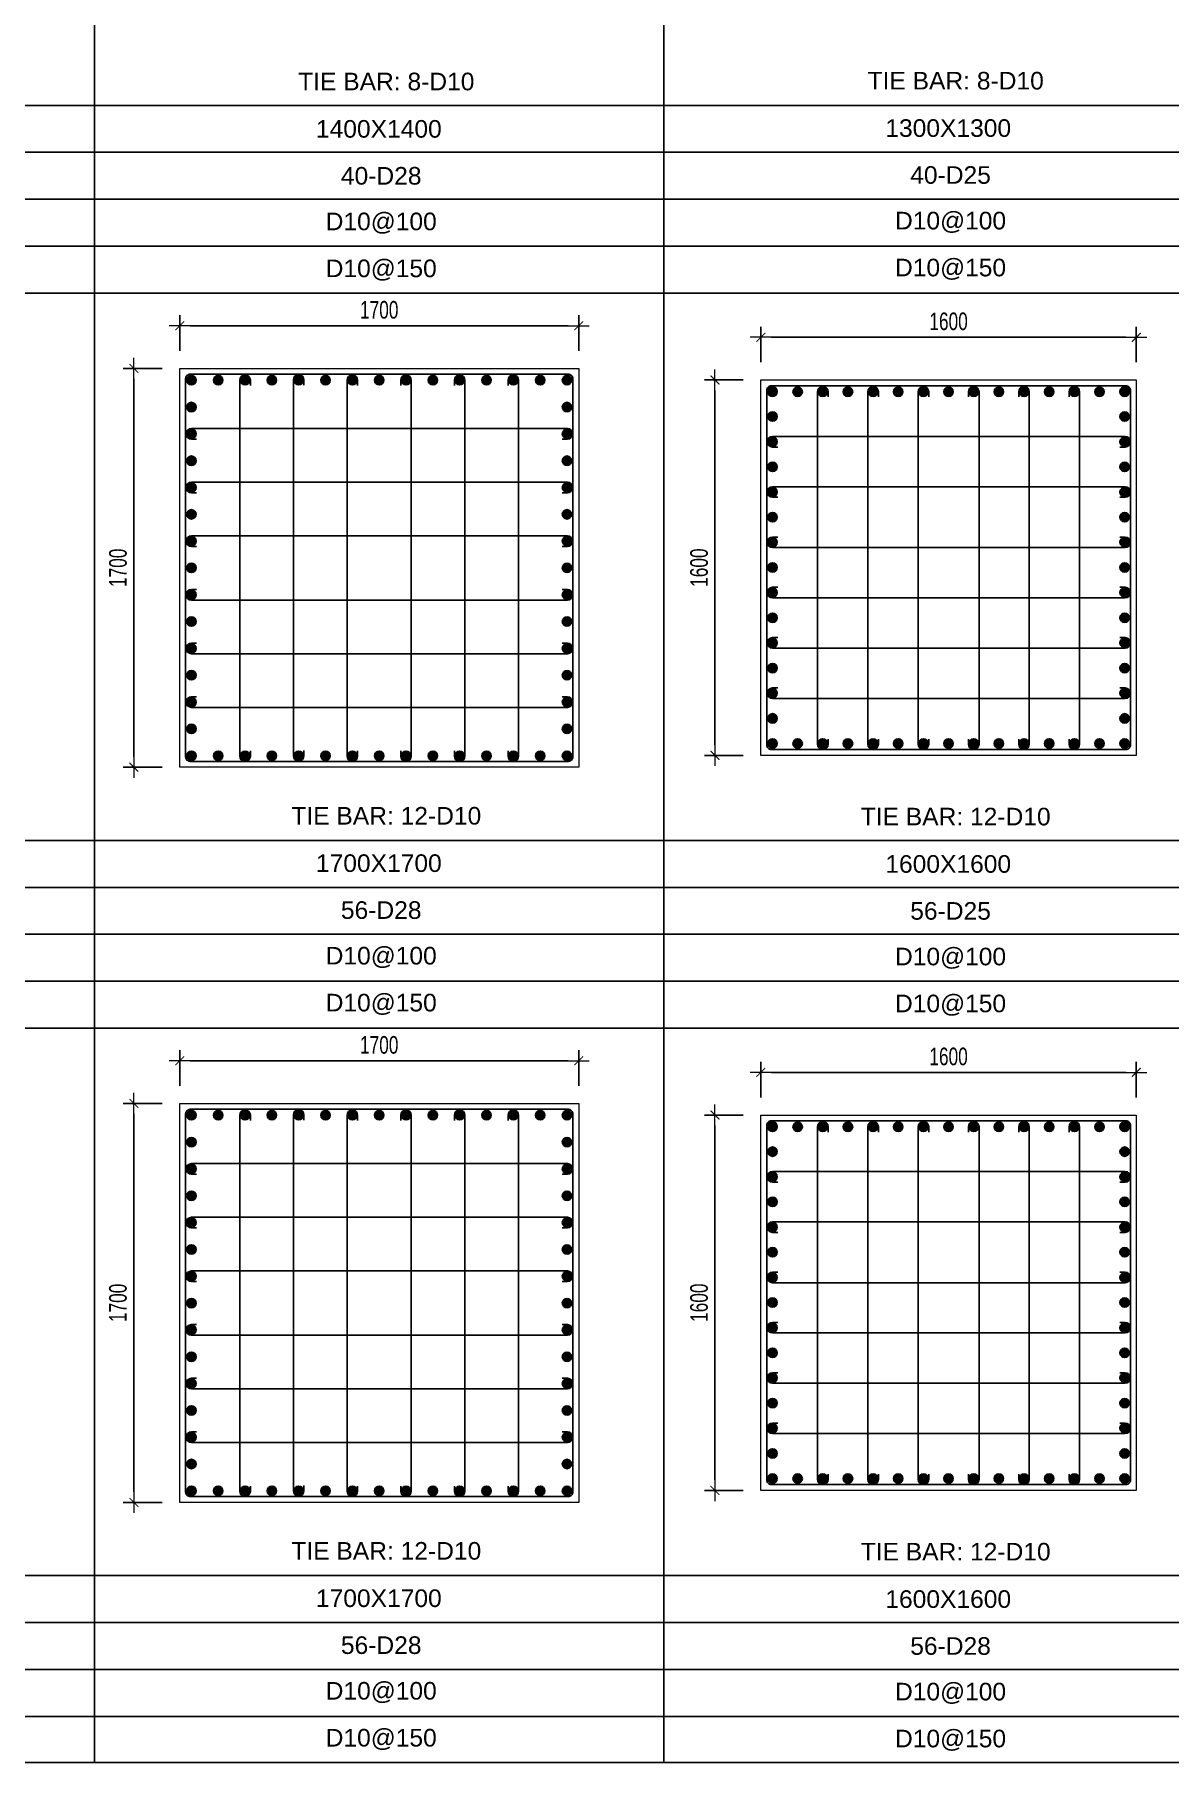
# Model space of a CAD drawing. Header units: millimetres. Extents: x 61878 to 380960, y -19809 to 191918.
# Drawn here: x 342195 to 347031, y 86305 to 93668 of the extents above; entities that cross this region are included whole.
import ezdxf
from ezdxf.enums import TextEntityAlignment as Align

# ---------------------------------------------------------------- set-up
doc = ezdxf.new("R2010")
doc.units = ezdxf.units.MM
doc.linetypes.add('CENTER2', pattern=[1.125, 0.75, -0.125, 0.125, -0.125])
doc.layers.get('Defpoints').update_dxf_attribs({"color": 151, "lineweight": 9})
for name, color, linetype in [('2', 2, 'Continuous'), ('CEN', 1, 'CENTER2'), ('STL', 3, 'Continuous'), ('TIT1', 3, 'Continuous')]:
    doc.layers.add(name, color=color, linetype=linetype)
doc.layers.add('NDC_S_CONTINUOUS', color=3, linetype='Continuous', lineweight=20)
doc.layers.add('NDC_S_DIM', color=1, linetype='Continuous', lineweight=15)
doc.styles.add('NDC_ARIAL', font='arial.ttf', dxfattribs={"width": 0.85})
doc.styles.add('NDC_DIM', font='', dxfattribs={"width": 0.75})
doc.styles.get('NDC_DIM').set_extended_font_data('Dotum')
doc.dimstyles.new('NDC_dim_30', dxfattribs={"dimscale": 30, "dimtxt": 2.5, "dimasz": 1.5, "dimexe": 1.5, "dimexo": 2.5, "dimgap": 1, "dimtad": 1, "dimdec": 0, "dimzin": 0, "dimdsep": 46, "dimtxsty": 'NDC_DIM', "dimblk": 'DIMMARK', "dimcen": 0.09, "dimdle": 1.2, "dimclrd": 1, "dimclre": 1, "dimclrt": 3, "dimadec": 0, "dimazin": 0, "dimtfac": 1, "dimtdec": 0, "dimtix": 1, "dimtofl": 0, "dimtmove": 0, "dimatfit": 3, "dimfxl": 8, "dimfxlon": 1, "dimtolj": 1, "dimtzin": 0, "dimarcsym": 0})

# ---------------------------------------------------------------- blocks, each defined once
blk = doc.blocks.new('DIMMARK')
at = {"layer": 'NDC_S_DIM', "color": 1}
blk.add_line((-1.5, 0), (1, 0), dxfattribs=at)
at = {"layer": 'NDC_S_DIM', "color": 2, "const_width": 0.1}
blk.add_lwpolyline([(-0.42, -0.42), (0.42, 0.42)], dxfattribs=at)
blk = doc.blocks.new('*D1160')
at = {"layer": 'Defpoints', "color": 0, "ltscale": 40, "transparency": 16777216}
for p in [(346890, 89245.3), (345290, 89063.7), (346890, 89063.7)]:
    blk.add_point(p, dxfattribs=at)
at = {"layer": 'NDC_S_DIM', "color": 1, "lineweight": -2, "ltscale": 40, "transparency": 16777216}
for p, q in [((345290, 89138.7), (345290, 89290.3)), ((346890, 89138.7), (346890, 89290.3)), ((345335, 89245.3), (346845, 89245.3))]:
    blk.add_line(p, q, dxfattribs=at)
at = {"layer": 'NDC_S_DIM', "color": 1, "lineweight": -2, "ltscale": 40, "transparency": 16777216, "xscale": 45, "yscale": 45, "zscale": 45, "rotation": 180}
blk.add_blockref('DIMMARK', (345290, 89245.3), dxfattribs=at)
at = {"layer": 'NDC_S_DIM', "color": 1, "lineweight": -2, "ltscale": 40, "transparency": 16777216, "xscale": 45, "yscale": 45, "zscale": 45}
blk.add_blockref('DIMMARK', (346890, 89245.3), dxfattribs=at)
at = {"layer": 'NDC_S_DIM', "color": 3, "ltscale": 40, "transparency": 16777216, "insert": (346090, 89312.9), "char_height": 75, "attachment_point": 5, "style": 'NDC_DIM'}
blk.add_mtext('\\A1;1600', dxfattribs=at)
blk = doc.blocks.new('8')
at = {"layer": '2'}
blk.add_hatch(color=256, dxfattribs=at).paths.add_polyline_path([(20, 0, 0.386127), (1.9, 19.9), (-1.9, 19.9, 0.386127), (-20, 0, 1)])
blk.add_circle((0, 0), 20, dxfattribs=at)
blk = doc.blocks.new('5')
at = {"layer": 'CEN', "rotation": 180}
blk.add_blockref('8', (0, 0), dxfattribs=at)
blk = doc.blocks.new('*U1145')
at = {"layer": 'STL', "xscale": -1, "rotation": 270}
blk.add_blockref('5', (0, 0), dxfattribs=at)
blk = doc.blocks.new('*U1146')
at = {"layer": 'NDC_S_DIM', "color": 0, "linetype": 'ByBlock', "lineweight": -2, "transparency": 16777216}
for p in [(308769.8, 80184.3), (308877, 80184.3), (308984.2, 80184.3), (309091.4, 80184.3), (309198.6, 80184.3), (309305.7, 80184.3), (309412.9, 80184.3), (309520.1, 80184.3), (309627.3, 80184.3), (309734.4, 80184.3), (309841.6, 80184.3), (309948.8, 80184.3), (310056, 80184.3), (310163.1, 80184.3), (310270.3, 80184.3)]:
    blk.add_blockref('*U1145', p, dxfattribs=at)
blk = doc.blocks.new('*U1147')
at = {"layer": 'STL', "xscale": -1, "rotation": 270}
blk.add_blockref('5', (0, 0), dxfattribs=at)
blk = doc.blocks.new('*U1148')
at = {"layer": 'NDC_S_DIM', "color": 0, "linetype": 'ByBlock', "lineweight": -2, "transparency": 16777216}
for p in [(308769.8, 80184.3), (308877, 80184.3), (308984.2, 80184.3), (309091.4, 80184.3), (309198.6, 80184.3), (309305.7, 80184.3), (309412.9, 80184.3), (309520.1, 80184.3), (309627.3, 80184.3), (309734.4, 80184.3), (309841.6, 80184.3), (309948.8, 80184.3), (310056, 80184.3), (310163.1, 80184.3), (310270.3, 80184.3)]:
    blk.add_blockref('*U1147', p, dxfattribs=at)
blk = doc.blocks.new('*U1149')
at = {"layer": 'STL', "xscale": -1, "rotation": 270}
blk.add_blockref('5', (0, 0), dxfattribs=at)
blk = doc.blocks.new('*U1150')
at = {"layer": 'NDC_S_DIM', "color": 0, "linetype": 'ByBlock', "lineweight": -2, "transparency": 16777216}
for p in [(308769.8, 80184.3), (308877, 80184.3), (308984.2, 80184.3), (309091.4, 80184.3), (309198.6, 80184.3), (309305.7, 80184.3), (309412.9, 80184.3), (309520.1, 80184.3), (309627.3, 80184.3), (309734.4, 80184.3), (309841.6, 80184.3), (309948.8, 80184.3), (310056, 80184.3), (310163.1, 80184.3), (310270.3, 80184.3)]:
    blk.add_blockref('*U1149', p, dxfattribs=at)
blk = doc.blocks.new('*U1151')
at = {"layer": 'STL', "xscale": -1, "rotation": 270}
blk.add_blockref('5', (0, 0), dxfattribs=at)
blk = doc.blocks.new('*U1152')
at = {"layer": 'NDC_S_DIM', "color": 0, "linetype": 'ByBlock', "lineweight": -2, "transparency": 16777216}
for p in [(308769.8, 80184.3), (308877, 80184.3), (308984.2, 80184.3), (309091.4, 80184.3), (309198.6, 80184.3), (309305.7, 80184.3), (309412.9, 80184.3), (309520.1, 80184.3), (309627.3, 80184.3), (309734.4, 80184.3), (309841.6, 80184.3), (309948.8, 80184.3), (310056, 80184.3), (310163.1, 80184.3), (310270.3, 80184.3)]:
    blk.add_blockref('*U1151', p, dxfattribs=at)
blk = doc.blocks.new('*D1157')
at = {"layer": 'Defpoints', "color": 0, "ltscale": 40, "transparency": 16777216}
for p in [(346890, 92378), (345290, 92196.4), (346890, 92196.4)]:
    blk.add_point(p, dxfattribs=at)
at = {"layer": 'NDC_S_DIM', "color": 1, "lineweight": -2, "ltscale": 40, "transparency": 16777216}
for p, q in [((345290, 92271.4), (345290, 92423)), ((346890, 92271.4), (346890, 92423)), ((345335, 92378), (346845, 92378))]:
    blk.add_line(p, q, dxfattribs=at)
at = {"layer": 'NDC_S_DIM', "color": 1, "lineweight": -2, "ltscale": 40, "transparency": 16777216, "xscale": 45, "yscale": 45, "zscale": 45, "rotation": 180}
blk.add_blockref('DIMMARK', (345290, 92378), dxfattribs=at)
at = {"layer": 'NDC_S_DIM', "color": 1, "lineweight": -2, "ltscale": 40, "transparency": 16777216, "xscale": 45, "yscale": 45, "zscale": 45}
blk.add_blockref('DIMMARK', (346890, 92378), dxfattribs=at)
at = {"layer": 'NDC_S_DIM', "color": 3, "ltscale": 40, "transparency": 16777216, "insert": (346090, 92445.6), "char_height": 75, "attachment_point": 5, "style": 'NDC_DIM'}
blk.add_mtext('\\A1;1600', dxfattribs=at)
blk = doc.blocks.new('*U1140')
at = {"layer": 'STL', "xscale": -1, "rotation": 270}
blk.add_blockref('5', (0, 0), dxfattribs=at)
blk = doc.blocks.new('*U1141')
at = {"layer": 'NDC_S_DIM', "color": 0, "linetype": 'ByBlock', "lineweight": -2, "transparency": 16777216}
for p in [(308769.8, 80184.3), (308877, 80184.3), (308984.2, 80184.3), (309091.4, 80184.3), (309198.6, 80184.3), (309305.7, 80184.3), (309412.9, 80184.3), (309520.1, 80184.3), (309627.3, 80184.3), (309734.4, 80184.3), (309841.6, 80184.3), (309948.8, 80184.3), (310056, 80184.3), (310163.1, 80184.3), (310270.3, 80184.3)]:
    blk.add_blockref('*U1140', p, dxfattribs=at)
blk = doc.blocks.new('*U1142')
at = {"layer": 'STL', "xscale": -1, "rotation": 270}
blk.add_blockref('5', (0, 0), dxfattribs=at)
blk = doc.blocks.new('*U1143')
at = {"layer": 'NDC_S_DIM', "color": 0, "linetype": 'ByBlock', "lineweight": -2, "transparency": 16777216}
for p in [(308769.8, 80184.3), (308877, 80184.3), (308984.2, 80184.3), (309091.4, 80184.3), (309198.6, 80184.3), (309305.7, 80184.3), (309412.9, 80184.3), (309520.1, 80184.3), (309627.3, 80184.3), (309734.4, 80184.3), (309841.6, 80184.3), (309948.8, 80184.3), (310056, 80184.3), (310163.1, 80184.3), (310270.3, 80184.3)]:
    blk.add_blockref('*U1142', p, dxfattribs=at)
blk = doc.blocks.new('*U1136')
at = {"layer": 'STL', "xscale": -1, "rotation": 270}
blk.add_blockref('5', (0, 0), dxfattribs=at)
blk = doc.blocks.new('*U1137')
at = {"layer": 'NDC_S_DIM', "color": 0, "linetype": 'ByBlock', "lineweight": -2, "transparency": 16777216}
for p in [(308769.8, 80184.3), (308877, 80184.3), (308984.2, 80184.3), (309091.4, 80184.3), (309198.6, 80184.3), (309305.7, 80184.3), (309412.9, 80184.3), (309520.1, 80184.3), (309627.3, 80184.3), (309734.4, 80184.3), (309841.6, 80184.3), (309948.8, 80184.3), (310056, 80184.3), (310163.1, 80184.3), (310270.3, 80184.3)]:
    blk.add_blockref('*U1136', p, dxfattribs=at)
blk = doc.blocks.new('*U1138')
at = {"layer": 'STL', "xscale": -1, "rotation": 270}
blk.add_blockref('5', (0, 0), dxfattribs=at)
blk = doc.blocks.new('*U1139')
at = {"layer": 'NDC_S_DIM', "color": 0, "linetype": 'ByBlock', "lineweight": -2, "transparency": 16777216}
for p in [(308769.8, 80184.3), (308877, 80184.3), (308984.2, 80184.3), (309091.4, 80184.3), (309198.6, 80184.3), (309305.7, 80184.3), (309412.9, 80184.3), (309520.1, 80184.3), (309627.3, 80184.3), (309734.4, 80184.3), (309841.6, 80184.3), (309948.8, 80184.3), (310056, 80184.3), (310163.1, 80184.3), (310270.3, 80184.3)]:
    blk.add_blockref('*U1138', p, dxfattribs=at)
blk = doc.blocks.new('*D1209')
at = {"layer": 'Defpoints', "color": 0, "ltscale": 40, "transparency": 16777216}
for p in [(345290, 92196.4), (345094.7, 90596.4), (345290, 90596.4)]:
    blk.add_point(p, dxfattribs=at)
at = {"layer": 'NDC_S_DIM', "color": 1, "lineweight": -2, "ltscale": 40, "transparency": 16777216}
for p, q in [((345215, 92196.4), (345049.7, 92196.4)), ((345094.7, 92151.4), (345094.7, 90641.4)), ((345215, 90596.4), (345049.7, 90596.4))]:
    blk.add_line(p, q, dxfattribs=at)
at = {"layer": 'NDC_S_DIM', "color": 1, "lineweight": -2, "ltscale": 40, "transparency": 16777216, "xscale": 45, "yscale": 45, "zscale": 45}
for p, rotation in [((345094.7, 92196.4), 90), ((345094.7, 90596.4), 270)]:
    blk.add_blockref('DIMMARK', p, dxfattribs=dict(at, rotation=rotation))
at = {"layer": 'NDC_S_DIM', "color": 3, "ltscale": 40, "transparency": 16777216, "insert": (345027.1, 91396.4), "char_height": 75, "attachment_point": 5, "rotation": 90, "style": 'NDC_DIM'}
blk.add_mtext('\\A1;1600', dxfattribs=at)
blk = doc.blocks.new('*D1211')
at = {"layer": 'Defpoints', "color": 0, "ltscale": 40, "transparency": 16777216}
for p in [(345290, 89063.7), (345094.7, 87463.7), (345290, 87463.7)]:
    blk.add_point(p, dxfattribs=at)
at = {"layer": 'NDC_S_DIM', "color": 1, "lineweight": -2, "ltscale": 40, "transparency": 16777216}
for p, q in [((345215, 89063.7), (345049.7, 89063.7)), ((345094.7, 89018.7), (345094.7, 87508.7)), ((345215, 87463.7), (345049.7, 87463.7))]:
    blk.add_line(p, q, dxfattribs=at)
at = {"layer": 'NDC_S_DIM', "color": 1, "lineweight": -2, "ltscale": 40, "transparency": 16777216, "xscale": 45, "yscale": 45, "zscale": 45}
for p, rotation in [((345094.7, 89063.7), 90), ((345094.7, 87463.7), 270)]:
    blk.add_blockref('DIMMARK', p, dxfattribs=dict(at, rotation=rotation))
at = {"layer": 'NDC_S_DIM', "color": 3, "ltscale": 40, "transparency": 16777216, "insert": (345027.1, 88263.7), "char_height": 75, "attachment_point": 5, "rotation": 90, "style": 'NDC_DIM'}
blk.add_mtext('\\A1;1600', dxfattribs=at)
blk = doc.blocks.new('*U1387')
at = {"layer": 'STL', "xscale": -1, "rotation": 270}
blk.add_blockref('5', (0, 0), dxfattribs=at)
blk = doc.blocks.new('*U1388')
at = {"layer": 'NDC_S_DIM', "color": 0, "linetype": 'ByBlock', "lineweight": -2, "transparency": 16777216}
for p in [(299692.7, 70167.6), (299807.1, 70167.6), (299921.4, 70167.6), (300035.7, 70167.6), (300150, 70167.6), (300264.3, 70167.6), (300378.6, 70167.6), (300493, 70167.6), (300607.3, 70167.6), (300721.6, 70167.6), (300835.9, 70167.6), (300950.2, 70167.6), (301064.6, 70167.6), (301178.9, 70167.6), (301293.2, 70167.6)]:
    blk.add_blockref('*U1387', p, dxfattribs=at)
blk = doc.blocks.new('*U1389')
at = {"layer": 'STL', "xscale": -1, "rotation": 270}
blk.add_blockref('5', (0, 0), dxfattribs=at)
blk = doc.blocks.new('*U1390')
at = {"layer": 'NDC_S_DIM', "color": 0, "linetype": 'ByBlock', "lineweight": -2, "transparency": 16777216}
for p in [(299692.7, 70167.6), (299807.1, 70167.6), (299921.4, 70167.6), (300035.7, 70167.6), (300150, 70167.6), (300264.3, 70167.6), (300378.6, 70167.6), (300493, 70167.6), (300607.3, 70167.6), (300721.6, 70167.6), (300835.9, 70167.6), (300950.2, 70167.6), (301064.6, 70167.6), (301178.9, 70167.6), (301293.2, 70167.6)]:
    blk.add_blockref('*U1389', p, dxfattribs=at)
blk = doc.blocks.new('*U1391')
at = {"layer": 'STL', "xscale": -1, "rotation": 270}
blk.add_blockref('5', (0, 0), dxfattribs=at)
blk = doc.blocks.new('*U1392')
at = {"layer": 'NDC_S_DIM', "color": 0, "linetype": 'ByBlock', "lineweight": -2, "transparency": 16777216}
for p in [(299692.7, 70167.6), (299807.1, 70167.6), (299921.4, 70167.6), (300035.7, 70167.6), (300150, 70167.6), (300264.3, 70167.6), (300378.6, 70167.6), (300493, 70167.6), (300607.3, 70167.6), (300721.6, 70167.6), (300835.9, 70167.6), (300950.2, 70167.6), (301064.6, 70167.6), (301178.9, 70167.6), (301293.2, 70167.6)]:
    blk.add_blockref('*U1391', p, dxfattribs=at)
blk = doc.blocks.new('*U1385')
at = {"layer": 'STL', "xscale": -1, "rotation": 270}
blk.add_blockref('5', (0, 0), dxfattribs=at)
blk = doc.blocks.new('*U1386')
at = {"layer": 'NDC_S_DIM', "color": 0, "linetype": 'ByBlock', "lineweight": -2, "transparency": 16777216}
for p in [(299692.7, 70167.6), (299807.1, 70167.6), (299921.4, 70167.6), (300035.7, 70167.6), (300150, 70167.6), (300264.3, 70167.6), (300378.6, 70167.6), (300493, 70167.6), (300607.3, 70167.6), (300721.6, 70167.6), (300835.9, 70167.6), (300950.2, 70167.6), (301064.6, 70167.6), (301178.9, 70167.6), (301293.2, 70167.6)]:
    blk.add_blockref('*U1385', p, dxfattribs=at)
blk = doc.blocks.new('*D1393')
at = {"layer": 'Defpoints', "color": 0, "ltscale": 40, "transparency": 16777216}
for p in [(344514, 89294.6), (342814, 89113), (344514, 89113)]:
    blk.add_point(p, dxfattribs=at)
at = {"layer": 'NDC_S_DIM', "color": 1, "lineweight": -2, "ltscale": 40, "transparency": 16777216}
for p, q in [((342814, 89188), (342814, 89339.6)), ((344514, 89188), (344514, 89339.6)), ((342859, 89294.6), (344469, 89294.6))]:
    blk.add_line(p, q, dxfattribs=at)
at = {"layer": 'NDC_S_DIM', "color": 1, "lineweight": -2, "ltscale": 40, "transparency": 16777216, "xscale": 45, "yscale": 45, "zscale": 45, "rotation": 180}
blk.add_blockref('DIMMARK', (342814, 89294.6), dxfattribs=at)
at = {"layer": 'NDC_S_DIM', "color": 1, "lineweight": -2, "ltscale": 40, "transparency": 16777216, "xscale": 45, "yscale": 45, "zscale": 45}
blk.add_blockref('DIMMARK', (344514, 89294.6), dxfattribs=at)
at = {"layer": 'NDC_S_DIM', "color": 3, "ltscale": 40, "transparency": 16777216, "insert": (343664, 89362.1), "char_height": 75, "attachment_point": 5, "style": 'NDC_DIM'}
blk.add_mtext('\\A1;1700', dxfattribs=at)
blk = doc.blocks.new('*D1394')
at = {"layer": 'Defpoints', "color": 0, "ltscale": 40, "transparency": 16777216}
for p in [(342814, 89113), (342618.6, 87413), (342814, 87413)]:
    blk.add_point(p, dxfattribs=at)
at = {"layer": 'NDC_S_DIM', "color": 1, "lineweight": -2, "ltscale": 40, "transparency": 16777216}
for p, q in [((342739, 89113), (342573.6, 89113)), ((342618.6, 89068), (342618.6, 87458)), ((342739, 87413), (342573.6, 87413))]:
    blk.add_line(p, q, dxfattribs=at)
at = {"layer": 'NDC_S_DIM', "color": 1, "lineweight": -2, "ltscale": 40, "transparency": 16777216, "xscale": 45, "yscale": 45, "zscale": 45}
for p, rotation in [((342618.6, 89113), 90), ((342618.6, 87413), 270)]:
    blk.add_blockref('DIMMARK', p, dxfattribs=dict(at, rotation=rotation))
at = {"layer": 'NDC_S_DIM', "color": 3, "ltscale": 40, "transparency": 16777216, "insert": (342551, 88263), "char_height": 75, "attachment_point": 5, "rotation": 90, "style": 'NDC_DIM'}
blk.add_mtext('\\A1;1700', dxfattribs=at)
blk = doc.blocks.new('*U1397')
at = {"layer": 'STL', "xscale": -1, "rotation": 270}
blk.add_blockref('5', (0, 0), dxfattribs=at)
blk = doc.blocks.new('*U1398')
at = {"layer": 'NDC_S_DIM', "color": 0, "linetype": 'ByBlock', "lineweight": -2, "transparency": 16777216}
for p in [(299692.7, 70167.6), (299807.1, 70167.6), (299921.4, 70167.6), (300035.7, 70167.6), (300150, 70167.6), (300264.3, 70167.6), (300378.6, 70167.6), (300493, 70167.6), (300607.3, 70167.6), (300721.6, 70167.6), (300835.9, 70167.6), (300950.2, 70167.6), (301064.6, 70167.6), (301178.9, 70167.6), (301293.2, 70167.6)]:
    blk.add_blockref('*U1397', p, dxfattribs=at)
blk = doc.blocks.new('*U1399')
at = {"layer": 'STL', "xscale": -1, "rotation": 270}
blk.add_blockref('5', (0, 0), dxfattribs=at)
blk = doc.blocks.new('*U1400')
at = {"layer": 'NDC_S_DIM', "color": 0, "linetype": 'ByBlock', "lineweight": -2, "transparency": 16777216}
for p in [(299692.7, 70167.6), (299807.1, 70167.6), (299921.4, 70167.6), (300035.7, 70167.6), (300150, 70167.6), (300264.3, 70167.6), (300378.6, 70167.6), (300493, 70167.6), (300607.3, 70167.6), (300721.6, 70167.6), (300835.9, 70167.6), (300950.2, 70167.6), (301064.6, 70167.6), (301178.9, 70167.6), (301293.2, 70167.6)]:
    blk.add_blockref('*U1399', p, dxfattribs=at)
blk = doc.blocks.new('*U1401')
at = {"layer": 'STL', "xscale": -1, "rotation": 270}
blk.add_blockref('5', (0, 0), dxfattribs=at)
blk = doc.blocks.new('*U1402')
at = {"layer": 'NDC_S_DIM', "color": 0, "linetype": 'ByBlock', "lineweight": -2, "transparency": 16777216}
for p in [(299692.7, 70167.6), (299807.1, 70167.6), (299921.4, 70167.6), (300035.7, 70167.6), (300150, 70167.6), (300264.3, 70167.6), (300378.6, 70167.6), (300493, 70167.6), (300607.3, 70167.6), (300721.6, 70167.6), (300835.9, 70167.6), (300950.2, 70167.6), (301064.6, 70167.6), (301178.9, 70167.6), (301293.2, 70167.6)]:
    blk.add_blockref('*U1401', p, dxfattribs=at)
blk = doc.blocks.new('*U1395')
at = {"layer": 'STL', "xscale": -1, "rotation": 270}
blk.add_blockref('5', (0, 0), dxfattribs=at)
blk = doc.blocks.new('*U1396')
at = {"layer": 'NDC_S_DIM', "color": 0, "linetype": 'ByBlock', "lineweight": -2, "transparency": 16777216}
for p in [(299692.7, 70167.6), (299807.1, 70167.6), (299921.4, 70167.6), (300035.7, 70167.6), (300150, 70167.6), (300264.3, 70167.6), (300378.6, 70167.6), (300493, 70167.6), (300607.3, 70167.6), (300721.6, 70167.6), (300835.9, 70167.6), (300950.2, 70167.6), (301064.6, 70167.6), (301178.9, 70167.6), (301293.2, 70167.6)]:
    blk.add_blockref('*U1395', p, dxfattribs=at)
blk = doc.blocks.new('*D1403')
at = {"layer": 'Defpoints', "color": 0, "ltscale": 40, "transparency": 16777216}
for p in [(344514, 92427.3), (342814, 92245.7), (344514, 92245.7)]:
    blk.add_point(p, dxfattribs=at)
at = {"layer": 'NDC_S_DIM', "color": 1, "lineweight": -2, "ltscale": 40, "transparency": 16777216}
for p, q in [((342814, 92320.7), (342814, 92472.3)), ((342859, 92427.3), (344469, 92427.3)), ((344514, 92320.7), (344514, 92472.3))]:
    blk.add_line(p, q, dxfattribs=at)
at = {"layer": 'NDC_S_DIM', "color": 1, "lineweight": -2, "ltscale": 40, "transparency": 16777216, "xscale": 45, "yscale": 45, "zscale": 45, "rotation": 180}
blk.add_blockref('DIMMARK', (342814, 92427.3), dxfattribs=at)
at = {"layer": 'NDC_S_DIM', "color": 1, "lineweight": -2, "ltscale": 40, "transparency": 16777216, "xscale": 45, "yscale": 45, "zscale": 45}
blk.add_blockref('DIMMARK', (344514, 92427.3), dxfattribs=at)
at = {"layer": 'NDC_S_DIM', "color": 3, "ltscale": 40, "transparency": 16777216, "insert": (343664, 92494.8), "char_height": 75, "attachment_point": 5, "style": 'NDC_DIM'}
blk.add_mtext('\\A1;1700', dxfattribs=at)
blk = doc.blocks.new('*D1404')
at = {"layer": 'Defpoints', "color": 0, "ltscale": 40, "transparency": 16777216}
for p in [(342814, 92245.7), (342618.6, 90545.7), (342814, 90545.7)]:
    blk.add_point(p, dxfattribs=at)
at = {"layer": 'NDC_S_DIM', "color": 1, "lineweight": -2, "ltscale": 40, "transparency": 16777216}
for p, q in [((342739, 92245.7), (342573.6, 92245.7)), ((342618.6, 92200.7), (342618.6, 90590.7)), ((342739, 90545.7), (342573.6, 90545.7))]:
    blk.add_line(p, q, dxfattribs=at)
at = {"layer": 'NDC_S_DIM', "color": 1, "lineweight": -2, "ltscale": 40, "transparency": 16777216, "xscale": 45, "yscale": 45, "zscale": 45}
for p, rotation in [((342618.6, 92245.7), 90), ((342618.6, 90545.7), 270)]:
    blk.add_blockref('DIMMARK', p, dxfattribs=dict(at, rotation=rotation))
at = {"layer": 'NDC_S_DIM', "color": 3, "ltscale": 40, "transparency": 16777216, "insert": (342551, 91395.7), "char_height": 75, "attachment_point": 5, "rotation": 90, "style": 'NDC_DIM'}
blk.add_mtext('\\A1;1700', dxfattribs=at)

msp = doc.modelspace()

# ---------------------------------------------------------------- linework, layer by layer
at = {"layer": '2', "lineweight": -2, "ltscale": 1000}
for points in [[(344489, 92200.7), (344489, 90590.7, -0.414214), (344469, 90570.7), (342859, 90570.7, -0.414214), (342839, 90590.7), (342839, 92200.7, -0.414214), (342859, 92220.7), (344469, 92220.7, -0.414214)], [(346865, 92151.4), (346865, 90641.4, -0.414214), (346845, 90621.4), (345335, 90621.4, -0.414214), (345315, 90641.4), (345315, 92151.4, -0.414214), (345335, 92171.4), (346845, 92171.4, -0.414214)], [(344489, 89068), (344489, 87458, -0.414214), (344469, 87438), (342859, 87438, -0.414214), (342839, 87458), (342839, 89068, -0.414214), (342859, 89088), (344469, 89088, -0.414214)], [(346865, 89018.7), (346865, 87508.7, -0.414214), (346845, 87488.7), (345335, 87488.7, -0.414214), (345315, 87508.7), (345315, 89018.7, -0.414214), (345335, 89038.7), (346845, 89038.7, -0.414214)]]:
    msp.add_lwpolyline(points, format="xyb", close=True, dxfattribs=at)
at = {"layer": '2'}
for points in [[(343114.9, 90615.3), (343114.9, 90593.2, -1), (343069.8, 90593.2), (343069.8, 92195.2, -1), (343114.9, 92195.2), (343114.9, 92173.1)], [(343343.5, 90616.8), (343343.5, 90594.7, -1), (343298.5, 90594.7), (343298.5, 92196.7, -1), (343343.5, 92196.7), (343343.5, 92174.6)], [(343572.1, 90615.3), (343572.1, 90593.2, -1), (343527.1, 90593.2), (343527.1, 92195.2, -1), (343572.1, 92195.2), (343572.1, 92173.1)], [(343755.8, 90615.3), (343755.8, 90593.2, 1), (343800.8, 90593.2), (343800.8, 92195.2, 1), (343755.8, 92195.2), (343755.8, 92173.1)], [(343984.4, 90615.3), (343984.4, 90593.2, 1), (344029.4, 90593.2), (344029.4, 92195.2, 1), (343984.4, 92195.2), (343984.4, 92173.1)], [(344213, 90615.3), (344213, 90593.2, 1), (344258.1, 90593.2), (344258.1, 92195.2, 1), (344213, 92195.2), (344213, 92173.1)], [(345576.7, 90666.1), (345576.7, 90643.9, -1), (345531.7, 90643.9), (345531.7, 92145.9, -1), (345576.7, 92145.9), (345576.7, 92123.8)], [(345791, 90666.1), (345791, 90643.9, -1), (345746, 90643.9), (345746, 92145.9, -1), (345791, 92145.9), (345791, 92123.8)], [(346005.4, 90666.1), (346005.4, 90643.9, -1), (345960.4, 90643.9), (345960.4, 92145.9, -1), (346005.4, 92145.9), (346005.4, 92123.8)], [(346174.7, 90666.1), (346174.7, 90643.9, 1), (346219.7, 90643.9), (346219.7, 92145.9, 1), (346174.7, 92145.9), (346174.7, 92123.8)], [(346389.1, 90666.1), (346389.1, 90643.9, 1), (346434.1, 90643.9), (346434.1, 92145.9, 1), (346389.1, 92145.9), (346389.1, 92123.8)], [(346603.4, 90666.1), (346603.4, 90643.9, 1), (346648.4, 90643.9), (346648.4, 92145.9, 1), (346603.4, 92145.9), (346603.4, 92123.8)], [(342885.9, 91944.1), (342863.7, 91944.1, -1), (342863.7, 91989.1), (344465.8, 91989.1, -1), (344465.8, 91944.1), (344443.6, 91944.1)], [(345362, 91910.5), (345339.8, 91910.5, -1), (345339.8, 91955.5), (346841.9, 91955.5, -1), (346841.9, 91910.5), (346819.7, 91910.5)], [(342885.9, 91715.4), (342863.7, 91715.4, -1), (342863.7, 91760.4), (344465.8, 91760.4, -1), (344465.8, 91715.4), (344443.6, 91715.4)], [(345362, 91696.2), (345339.8, 91696.2, -1), (345339.8, 91741.2), (346841.9, 91741.2, -1), (346841.9, 91696.2), (346819.7, 91696.2)], [(342885.9, 91486.8), (342863.7, 91486.8, -1), (342863.7, 91531.8), (344465.8, 91531.8, -1), (344465.8, 91486.8), (344443.6, 91486.8)], [(345362, 91526.8), (345339.8, 91526.8, 1), (345339.8, 91481.8), (346841.9, 91481.8, 1), (346841.9, 91526.8), (346819.7, 91526.8)], [(345362, 91312.5), (345339.8, 91312.5, 1), (345339.8, 91267.5), (346841.9, 91267.5, 1), (346841.9, 91312.5), (346819.7, 91312.5)], [(342885.9, 91303.2), (342863.7, 91303.2, 1), (342863.7, 91258.1), (344465.8, 91258.1, 1), (344465.8, 91303.2), (344443.6, 91303.2)], [(345362, 91098.1), (345339.8, 91098.1, 1), (345339.8, 91053.1), (346841.9, 91053.1, 1), (346841.9, 91098.1), (346819.7, 91098.1)], [(342885.9, 91074.5), (342863.7, 91074.5, 1), (342863.7, 91029.5), (344465.8, 91029.5, 1), (344465.8, 91074.5), (344443.6, 91074.5)], [(345362, 90883.8), (345339.8, 90883.8, 1), (345339.8, 90838.8), (346841.9, 90838.8, 1), (346841.9, 90883.8), (346819.7, 90883.8)], [(342885.9, 90845.9), (342863.7, 90845.9, 1), (342863.7, 90800.9), (344465.8, 90800.9, 1), (344465.8, 90845.9), (344443.6, 90845.9)], [(343114.9, 87482.6), (343114.9, 87460.5, -1), (343069.8, 87460.5), (343069.8, 89062.5, -1), (343114.9, 89062.5), (343114.9, 89040.4)], [(343343.5, 87484.1), (343343.5, 87462, -1), (343298.5, 87462), (343298.5, 89064, -1), (343343.5, 89064), (343343.5, 89041.8)], [(343572.1, 87482.6), (343572.1, 87460.5, -1), (343527.1, 87460.5), (343527.1, 89062.5, -1), (343572.1, 89062.5), (343572.1, 89040.4)], [(343755.8, 87482.6), (343755.8, 87460.5, 1), (343800.8, 87460.5), (343800.8, 89062.5, 1), (343755.8, 89062.5), (343755.8, 89040.4)], [(343984.4, 87482.6), (343984.4, 87460.5, 1), (344029.4, 87460.5), (344029.4, 89062.5, 1), (343984.4, 89062.5), (343984.4, 89040.4)], [(344213, 87482.6), (344213, 87460.5, 1), (344258.1, 87460.5), (344258.1, 89062.5, 1), (344213, 89062.5), (344213, 89040.4)], [(345576.7, 87533.4), (345576.7, 87511.2, -1), (345531.7, 87511.2), (345531.7, 89013.2, -1), (345576.7, 89013.2), (345576.7, 88991.1)], [(345791, 87533.4), (345791, 87511.2, -1), (345746, 87511.2), (345746, 89013.2, -1), (345791, 89013.2), (345791, 88991.1)], [(346005.4, 87533.4), (346005.4, 87511.2, -1), (345960.4, 87511.2), (345960.4, 89013.2, -1), (346005.4, 89013.2), (346005.4, 88991.1)], [(346174.7, 87533.4), (346174.7, 87511.2, 1), (346219.7, 87511.2), (346219.7, 89013.2, 1), (346174.7, 89013.2), (346174.7, 88991.1)], [(346389.1, 87533.4), (346389.1, 87511.2, 1), (346434.1, 87511.2), (346434.1, 89013.2, 1), (346389.1, 89013.2), (346389.1, 88991.1)], [(346603.4, 87533.4), (346603.4, 87511.2, 1), (346648.4, 87511.2), (346648.4, 89013.2, 1), (346603.4, 89013.2), (346603.4, 88991.1)], [(342885.9, 88811.4), (342863.7, 88811.4, -1), (342863.7, 88856.4), (344465.8, 88856.4, -1), (344465.8, 88811.4), (344443.6, 88811.4)], [(345362, 88777.8), (345339.8, 88777.8, -1), (345339.8, 88822.8), (346841.9, 88822.8, -1), (346841.9, 88777.8), (346819.7, 88777.8)], [(342885.9, 88582.7), (342863.7, 88582.7, -1), (342863.7, 88627.7), (344465.8, 88627.7, -1), (344465.8, 88582.7), (344443.6, 88582.7)], [(345362, 88563.5), (345339.8, 88563.5, -1), (345339.8, 88608.5), (346841.9, 88608.5, -1), (346841.9, 88563.5), (346819.7, 88563.5)], [(342885.9, 88354.1), (342863.7, 88354.1, -1), (342863.7, 88399.1), (344465.8, 88399.1, -1), (344465.8, 88354.1), (344443.6, 88354.1)], [(345362, 88394.1), (345339.8, 88394.1, 1), (345339.8, 88349.1), (346841.9, 88349.1, 1), (346841.9, 88394.1), (346819.7, 88394.1)], [(342885.9, 88170.5), (342863.7, 88170.5, 1), (342863.7, 88125.4), (344465.8, 88125.4, 1), (344465.8, 88170.5), (344443.6, 88170.5)], [(345362, 88179.8), (345339.8, 88179.8, 1), (345339.8, 88134.8), (346841.9, 88134.8, 1), (346841.9, 88179.8), (346819.7, 88179.8)], [(342885.9, 87941.8), (342863.7, 87941.8, 1), (342863.7, 87896.8), (344465.8, 87896.8, 1), (344465.8, 87941.8), (344443.6, 87941.8)], [(345362, 87965.4), (345339.8, 87965.4, 1), (345339.8, 87920.4), (346841.9, 87920.4, 1), (346841.9, 87965.4), (346819.7, 87965.4)], [(342885.9, 87713.2), (342863.7, 87713.2, 1), (342863.7, 87668.2), (344465.8, 87668.2, 1), (344465.8, 87713.2), (344443.6, 87713.2)], [(345362, 87751.1), (345339.8, 87751.1, 1), (345339.8, 87706.1), (346841.9, 87706.1, 1), (346841.9, 87751.1), (346819.7, 87751.1)]]:
    msp.add_lwpolyline(points, format="xyb", dxfattribs=at)
at = {"layer": 'NDC_S_CONTINUOUS', "ltscale": 70}
for points in [[(344514, 92245.7), (344514, 90545.7), (342814, 90545.7), (342814, 92245.7), (344514, 92245.7)], [(346890, 92196.4), (346890, 90596.4), (345290, 90596.4), (345290, 92196.4), (346890, 92196.4)], [(344514, 89113), (344514, 87413), (342814, 87413), (342814, 89113), (344514, 89113)], [(346890, 89063.7), (346890, 87463.7), (345290, 87463.7), (345290, 89063.7), (346890, 89063.7)]]:
    msp.add_lwpolyline(points, dxfattribs=at)
at = {"layer": 'TIT1'}
for p, q in [((342450.9, 102204.5), (342450.9, 86304.5)), ((344877, 102204.5), (344877, 86304.5)), ((344877, 102204.5), (344877, 86304.5)), ((351801.4, 92566.4), (335686.9, 92566.4)), ((351801.4, 89433.7), (335686.9, 89433.7))]:
    msp.add_line(p, q, dxfattribs=at)
at = {"layer": 'TIT1', "color": 8}
for p, q in [((351801.4, 93366.4), (336314.8, 93366.4)), ((351801.4, 93166.4), (336314.8, 93166.4)), ((351801.4, 92966.4), (336314.8, 92966.4)), ((351801.4, 92766.4), (336744, 92766.4)), ((351801.4, 90233.7), (336314.8, 90233.7)), ((351801.4, 90033.7), (336314.8, 90033.7)), ((351801.4, 89833.7), (336314.8, 89833.7)), ((351801.4, 89633.7), (336744, 89633.7)), ((351801.4, 87101), (336314.8, 87101)), ((351801.4, 86901), (336314.8, 86901)), ((351801.4, 86701), (336314.8, 86701)), ((351801.4, 86501), (336744, 86501))]:
    msp.add_line(p, q, dxfattribs=at)
at = {"layer": 'TIT1', "ltscale": 40}
msp.add_line((335686.9, 86304.5), (351801.4, 86304.5), dxfattribs=at)

# ---------------------------------------------------------------- block references
at = {"layer": 'NDC_S_DIM'}
for name, p in [('*U1398', (43171, 22027.6)), ('*U1141', (36570, 11961.7)), ('*U1400', (43171, 20427.1)), ('*U1388', (43171, 18894.9)), ('*U1146', (36570, 8829)), ('*U1390', (43171, 17294.4))]:
    msp.add_blockref(name, p, dxfattribs=at)
at = {"layer": 'NDC_S_DIM', "rotation": 90}
for name, p in [('*U1402', (413031.3, -209098)), ('*U1396', (414631.8, -209098)), ('*U1392', (413031.3, -212230.7)), ('*U1386', (414631.8, -212230.7))]:
    msp.add_blockref(name, p, dxfattribs=at)
at = {"layer": 'NDC_S_DIM', "xscale": -1}
for name, p, rotation in [('*U1137', (265155.6, -218122.9), 270), ('*U1139', (266656, -218122.9), 270), ('*U1143', (36570, 170831.2), 180), ('*U1150', (265155.6, -221255.6), 270), ('*U1152', (266656, -221255.6), 270), ('*U1148', (36570, 167698.5), 180)]:
    msp.add_blockref(name, p, dxfattribs=dict(at, rotation=rotation))

# ---------------------------------------------------------------- texts
at = {"layer": 'TIT1', "style": 'NDC_ARIAL'}
for s, p in [('TIE BAR: 8-D10', (343694.2, 93468.2)), ('TIE BAR: 8-D10', (346120.3, 93471.7)), ('1400X1400', (343662.4, 93266.3)), ('1300X1300', (346088.5, 93269.8)), ('40-D28', (343672.5, 93066.3)), ('40-D25', (346098.5, 93069.8)), ('D10@100', (343672.5, 92866.3)), ('D10@100', (346098.5, 92869.8)), ('D10@150', (343672.5, 92666.3)), ('D10@150', (346098.5, 92669.8)), ('TIE BAR: 12-D10', (343694.2, 90339)), ('TIE BAR: 12-D10', (346120.3, 90335.5)), ('1700X1700', (343662.4, 90137.1)), ('1600X1600', (346088.5, 90133.6)), ('56-D28', (343672.5, 89937.1)), ('56-D25', (346098.5, 89933.6)), ('D10@100', (343672.5, 89737.1)), ('D10@100', (346098.5, 89733.6)), ('D10@150', (343672.5, 89537.1)), ('D10@150', (346098.5, 89533.6)), ('TIE BAR: 12-D10', (343694.2, 87206.3)), ('TIE BAR: 12-D10', (346120.3, 87202.8)), ('1700X1700', (343662.4, 87004.4)), ('1600X1600', (346088.5, 87000.9)), ('56-D28', (343672.5, 86804.4)), ('56-D28', (346098.5, 86800.9)), ('D10@100', (343672.5, 86604.4)), ('D10@100', (346098.5, 86600.9)), ('D10@150', (343672.5, 86404.4)), ('D10@150', (346098.5, 86400.9))]:
    msp.add_text(s, height=75, dxfattribs=at).set_placement(p, align=Align.MIDDLE)

# ---------------------------------------------------------------- dimensions: what is measured, and where the dimension line sits
at = {"layer": 'NDC_S_DIM', "ltscale": 40}
for base, p1, p2, picture, middle in [((344514, 92427.3), (342814, 92245.7), (344514, 92245.7), '*D1403', (343664, 92494.8)), ((346890, 92378), (345290, 92196.4), (346890, 92196.4), '*D1157', (346090, 92445.6)), ((344514, 89294.6), (342814, 89113), (344514, 89113), '*D1393', (343664, 89362.1)), ((346890, 89245.3), (345290, 89063.7), (346890, 89063.7), '*D1160', (346090, 89312.9))]:
    dim = msp.add_linear_dim(base=base, p1=p1, p2=p2, dimstyle='NDC_dim_30', dxfattribs=at)
    dim.commit()
    dim.dimension.update_dxf_attribs({"geometry": picture, "text_midpoint": middle})
for base, p1, p2, picture, middle in [((342618.6, 90545.7), (342814, 92245.7), (342814, 90545.7), '*D1404', (342551, 91395.7)), ((345094.7, 90596.4), (345290, 92196.4), (345290, 90596.4), '*D1209', (345027.1, 91396.4)), ((342618.6, 87413), (342814, 89113), (342814, 87413), '*D1394', (342551, 88263)), ((345094.7, 87463.7), (345290, 89063.7), (345290, 87463.7), '*D1211', (345027.1, 88263.7))]:
    dim = msp.add_linear_dim(base=base, p1=p1, p2=p2, angle=90, dimstyle='NDC_dim_30', dxfattribs=at)
    dim.commit()
    dim.dimension.update_dxf_attribs({"geometry": picture, "text_midpoint": middle})

doc.saveas('drawing.dxf')
